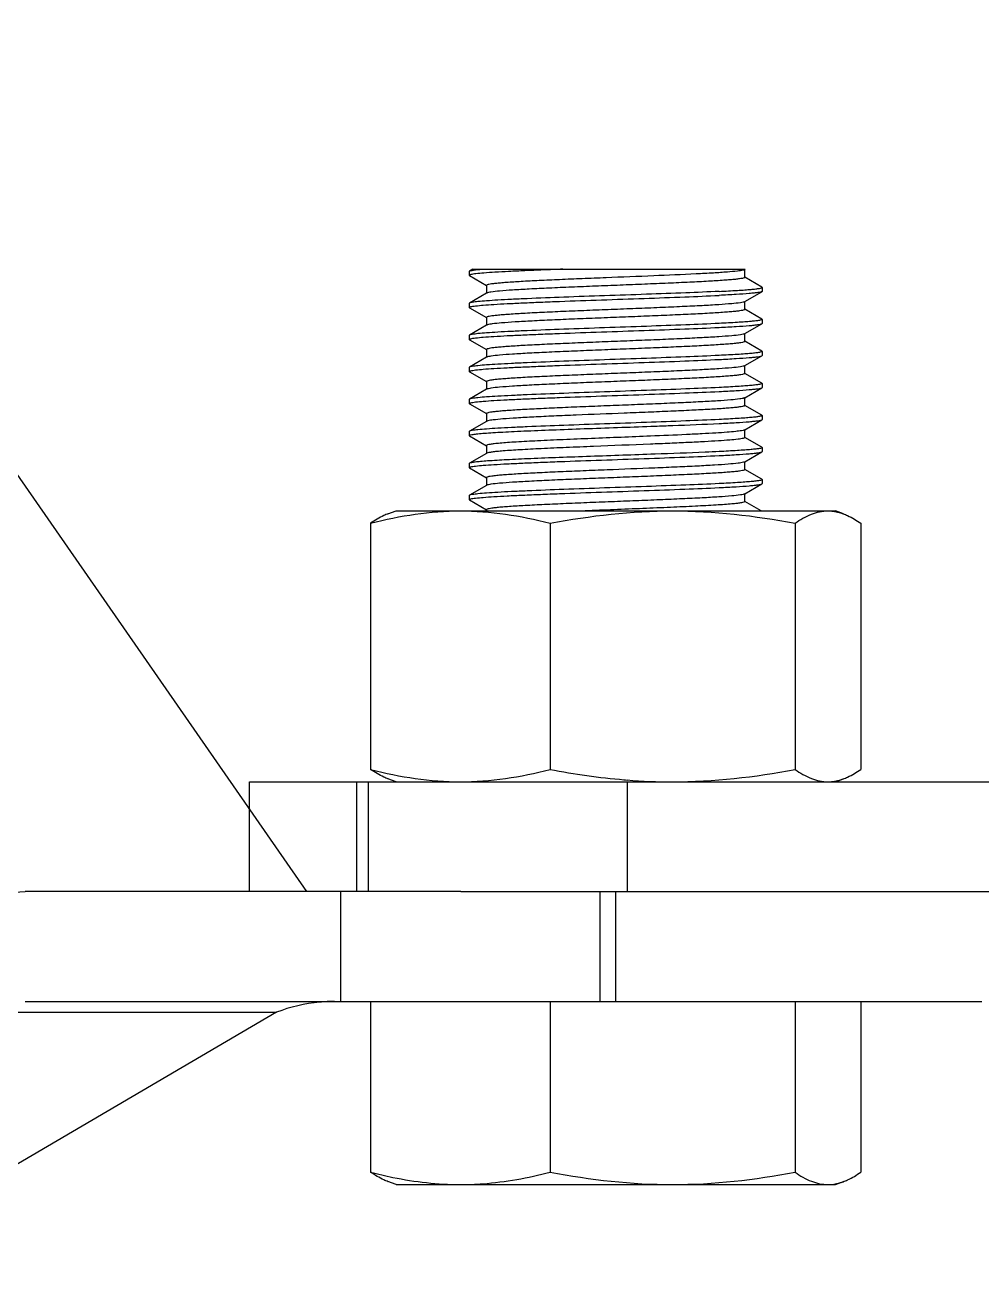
# Model space of a CAD drawing. Extents: x 27938 to 1042331, y -235042 to 1535213.
# Drawn here: x 737911 to 738518, y 768636 to 769433 of the extents above; entities that cross this region are included whole.
import ezdxf

# ---------------------------------------------------------------- set-up
doc = ezdxf.new("R2010")
doc.units = 0
doc.header["$LTSCALE"] = 1000
doc.header["$MEASUREMENT"] = 0
doc.styles.get("Standard").update_dxf_attribs({"font": 'gbenor.shx', "bigfont": 'gbcbig.shx'})
doc.dimstyles.get("Standard").update_dxf_attribs({"dimtxt": 0.18, "dimasz": 0.18, "dimexe": 0.18, "dimexo": 0.0625, "dimgap": 0.09, "dimtad": 0, "dimtih": 1, "dimtoh": 1, "dimdec": 4, "dimzin": 0, "dimdsep": 46, "dimtxsty": 'Standard', "dimcen": 0.09, "dimadec": 0, "dimazin": 0, "dimtfac": 1, "dimtdec": 4, "dimtofl": 0, "dimtmove": 0, "dimatfit": 3, "dimfxl": 1, "dimtolj": 1, "dimtzin": 0, "dimarcsym": 0})

msp = doc.modelspace()

# ---------------------------------------------------------------- linework, layer by layer
at = {"linetype": 'Continuous'}
for p, q in [((738192.5, 769276.84), (738192.67, 769277.03)), ((738192.5, 769276.84), (738192.5, 769274.3)), ((738194.69, 769278.19), (738192.67, 769277.03)), ((738192.67, 769274.11), (738203.49, 769267.85)), ((738194.69, 769278.19), (738367.68, 769278.19)), ((738367.13, 769277.87), (738367.68, 769278.19)), ((738367.32, 769273.01), (738367.32, 769277.98)), ((738378.19, 769266.87), (738367.37, 769273.1)), ((738203.54, 769262.96), (738192.67, 769256.7)), ((738203.54, 769267.93), (738203.54, 769262.96)), ((738203.73, 769263.07), (738203.54, 769262.96)), ((738367.32, 769257.66), (738378.19, 769263.94)), ((738378.36, 769266.67), (738378.19, 769266.87)), ((738378.36, 769264.14), (738378.19, 769263.94)), ((738378.36, 769266.67), (738378.36, 769264.14)), ((738192.67, 769256.7), (738192.5, 769256.51)), ((738192.5, 769256.51), (738192.5, 769253.97)), ((738367.13, 769257.55), (738367.32, 769257.66)), ((738367.32, 769252.68), (738367.32, 769257.66)), ((738192.67, 769253.78), (738192.5, 769253.97)), ((738192.67, 769253.78), (738203.49, 769247.52)), ((738203.54, 769247.6), (738203.54, 769242.63)), ((738378.19, 769246.54), (738367.37, 769252.77)), ((738203.54, 769242.63), (738192.67, 769236.38)), ((738203.73, 769242.74), (738203.54, 769242.63)), ((738204.01, 769242.87), (738203.73, 769242.74)), ((738367.32, 769237.33), (738378.19, 769243.62)), ((738378.19, 769246.54), (738378.36, 769246.34)), ((738378.19, 769243.62), (738378.36, 769243.81)), ((738378.36, 769246.34), (738378.36, 769243.81)), ((738192.67, 769236.38), (738192.5, 769236.18)), ((738192.5, 769236.18), (738192.5, 769233.65)), ((738192.67, 769233.45), (738192.5, 769233.65)), ((738192.67, 769233.45), (738203.49, 769227.19)), ((738367.13, 769237.22), (738367.32, 769237.33)), ((738367.32, 769232.36), (738367.32, 769237.33)), ((738378.19, 769226.21), (738367.37, 769232.44)), ((738203.54, 769227.27), (738203.54, 769222.3)), ((738367.32, 769217), (738378.19, 769223.29)), ((738378.19, 769226.21), (738378.36, 769226.02)), ((738378.19, 769223.29), (738378.36, 769223.48)), ((738378.36, 769226.02), (738378.36, 769223.48)), ((738192.67, 769216.05), (738192.5, 769215.85)), ((738192.5, 769215.85), (738192.5, 769213.32)), ((738203.54, 769222.3), (738192.67, 769216.05)), ((738203.73, 769222.42), (738203.54, 769222.3)), ((738367.13, 769216.89), (738367.32, 769217)), ((738367.32, 769212.03), (738367.32, 769217)), ((738192.67, 769213.12), (738192.5, 769213.32)), ((738192.67, 769213.12), (738203.49, 769206.86)), ((738378.19, 769205.88), (738367.37, 769212.11)), ((738203.54, 769201.98), (738192.67, 769195.72)), ((738203.54, 769206.95), (738203.54, 769201.98)), ((738203.73, 769202.09), (738203.54, 769201.98)), ((738367.32, 769196.67), (738378.19, 769202.96)), ((738378.19, 769205.88), (738378.36, 769205.69)), ((738378.19, 769202.96), (738378.36, 769203.15)), ((738378.36, 769205.69), (738378.36, 769203.15)), ((738192.67, 769195.72), (738192.5, 769195.52)), ((738192.5, 769195.52), (738192.5, 769192.99)), ((738192.67, 769192.8), (738192.5, 769192.99)), ((738192.67, 769192.8), (738203.49, 769186.54)), ((738367.13, 769196.56), (738367.01, 769196.5)), ((738367.13, 769196.56), (738367.32, 769196.67)), ((738367.32, 769191.7), (738367.32, 769196.67)), ((738378.19, 769185.56), (738367.37, 769191.78)), ((738203.54, 769186.62), (738203.54, 769181.65)), ((738378.19, 769185.56), (738378.36, 769185.36)), ((738378.36, 769185.36), (738378.36, 769182.83)), ((738192.67, 769175.39), (738192.5, 769175.2)), ((738192.5, 769175.2), (738192.5, 769172.66)), ((738203.54, 769181.65), (738192.67, 769175.39)), ((738203.73, 769181.76), (738203.54, 769181.65)), ((738367.13, 769176.23), (738367.32, 769176.34)), ((738367.32, 769176.34), (738378.19, 769182.63)), ((738367.32, 769171.37), (738367.32, 769176.34)), ((738378.19, 769182.63), (738378.36, 769182.83)), ((738192.67, 769172.47), (738192.5, 769172.66)), ((738192.67, 769172.47), (738203.49, 769166.21)), ((738378.19, 769165.23), (738367.37, 769171.46)), ((738203.54, 769161.32), (738192.67, 769155.06)), ((738203.54, 769166.29), (738203.54, 769161.32)), ((738203.73, 769161.43), (738203.54, 769161.32)), ((738367.32, 769156.02), (738378.19, 769162.3)), ((738378.19, 769165.23), (738378.36, 769165.03)), ((738378.19, 769162.3), (738378.36, 769162.5)), ((738378.36, 769165.03), (738378.36, 769162.5)), ((738192.67, 769155.06), (738192.5, 769154.87)), ((738192.5, 769154.87), (738192.5, 769152.33)), ((738192.67, 769152.14), (738192.5, 769152.33)), ((738192.67, 769152.14), (738203.49, 769145.88)), ((738367.13, 769155.91), (738367.32, 769156.02)), ((738367.32, 769151.04), (738367.32, 769156.02)), ((738203.54, 769145.96), (738203.54, 769140.99)), ((738378.19, 769144.9), (738367.37, 769151.13)), ((738378.19, 769144.9), (738378.36, 769144.7)), ((738378.36, 769144.7), (738378.36, 769142.17)), ((738203.54, 769140.99), (738192.67, 769134.74)), ((738203.73, 769141.1), (738203.54, 769140.99)), ((738367.13, 769135.58), (738367.32, 769135.69)), ((738367.32, 769135.69), (738378.19, 769141.98)), ((738367.32, 769130.72), (738367.32, 769135.69)), ((738378.19, 769141.98), (738378.36, 769142.17)), ((738192.67, 769134.74), (738192.5, 769134.54)), ((738192.5, 769134.54), (738192.5, 769132.01)), ((738192.67, 769131.81), (738192.5, 769132.01)), ((738192.67, 769131.81), (738203.49, 769125.55)), ((738377.69, 769124.86), (738367.37, 769130.8)), ((738140.91, 769122.99), (738146.04, 769124.86)), ((738146.04, 769124.86), (738424.82, 769124.86)), ((738203.54, 769125.63), (738203.54, 769124.86)), ((738429.95, 769122.99), (738424.82, 769124.86)), ((738129.96, 769117.01), (738129.96, 768960.79)), ((738243.77, 769117.01), (738243.77, 768960.79)), ((738399.25, 769117.01), (738399.25, 768960.79)), ((738440.9, 769117.01), (738440.9, 768960.79)), ((738053.11, 768883.25), (738053.11, 768952.94)), ((738053.12, 768952.94), (738575.83, 768952.94)), ((738121.16, 768883.25), (738121.16, 768952.94)), ((738128.33, 768952.94), (738128.33, 768883.25)), ((738146.04, 768952.94), (738140.91, 768954.81)), ((738292.61, 768952.94), (738292.61, 768883.25)), ((738424.82, 768952.94), (738429.95, 768954.81)), ((738187.14, 768883.25), (737910.74, 768883.25)), ((738111.01, 768813.55), (738111.01, 768883.25)), ((738187.14, 768883.25), (738575.83, 768883.25)), ((738275.28, 768883.25), (738275.28, 768813.55)), ((738285.43, 768813.55), (738285.43, 768883.25)), ((737910.74, 768813.55), (738517.75, 768813.55)), ((738129.96, 768813.55), (738129.96, 768705.24)), ((738243.77, 768813.55), (738243.77, 768705.24)), ((738399.25, 768813.55), (738399.25, 768705.24)), ((738440.9, 768813.55), (738440.9, 768705.24)), ((738070.23, 768806.75), (737778.13, 768635.64)), ((737899.12, 768806.75), (738070.23, 768806.75)), ((738146.04, 768697.39), (738140.91, 768699.26)), ((738146.04, 768697.39), (738424.82, 768697.39)), ((738424.82, 768697.39), (738429.95, 768699.26))]:
    msp.add_line(p, q, dxfattribs=at)
for centre, radius, start, end in [((738323.13, 769340.06), 387.17, 265.19353, 265.48987), ((738321.7, 769319.7), 366.76, 265.46181, 269.96998)]:
    msp.add_arc(centre, radius, start, end, dxfattribs=at)
for points, knots in [([(738251.92, 769278.19), (738247.72, 769278.03), (738239.67, 769277.73), (738228.2, 769277.25), (738218.02, 769276.77), (738209.36, 769276.3), (738202.41, 769275.83), (738197.75, 769275.42), (738195.03, 769275.07), (738193.68, 769274.83), (738192.95, 769274.65), (738192.5, 769274.42), (738192.5, 769274.3)], [0, 0, 0, 0, 0.211213, 0.405075, 0.577151, 0.723639, 0.84124, 0.927369, 0.958032, 0.980246, 0.994009, 1, 1, 1, 1]), ([(738192.5, 769274.3), (738192.5, 769274.27), (738192.55, 769274.18), (738192.63, 769274.13), (738192.67, 769274.11)], [0, 0, 0, 0, 0.399347, 1, 1, 1, 1]), ([(738192.67, 769277.03), (738192.94, 769277.19), (738193.79, 769277.38), (738196.38, 769277.84), (738198.73, 769278.04), (738200.52, 769278.19)], [0, 0, 0, 0, 0.115704, 0.32127, 1, 1, 1, 1]), ([(738366.4, 769277.61), (738365.2, 769277.29), (738361.82, 769276.88), (738355.52, 769276.3), (738346.76, 769275.73), (738331.16, 769274.89), (738308.43, 769273.92), (738284.35, 769272.97), (738264.46, 769272.18), (738250.29, 769271.59), (738237.35, 769271), (738226.09, 769270.41), (738217.93, 769269.9), (738212.54, 769269.47), (738209.41, 769269.17), (738206.98, 769268.89), (738205.14, 769268.59), (738204.17, 769268.36), (738203.54, 769268.09), (738203.54, 769267.93)], [0, 0, 0, 0, 0.022892, 0.062149, 0.116485, 0.184035, 0.349034, 0.53441, 0.626761, 0.714589, 0.794837, 0.864719, 0.921811, 0.944929, 0.96415, 0.979322, 0.990328, 0.997134, 1, 1, 1, 1]), ([(738367.32, 769273.01), (738367.32, 769272.85), (738366.66, 769272.58), (738365.64, 769272.34), (738363.69, 769272.03), (738361.14, 769271.74), (738357.84, 769271.43), (738352.17, 769270.99), (738343.6, 769270.47), (738331.81, 769269.87), (738318.3, 769269.26), (738303.59, 769268.65), (738288.21, 769268.04), (738272.73, 769267.43), (738257.71, 769266.82), (738243.71, 769266.21), (738231.25, 769265.61), (738220.78, 769265.02), (738212.69, 769264.41), (738207.56, 769263.93), (738204.89, 769263.45), (738204.01, 769263.23), (738203.73, 769263.07)], [0, 0, 0, 0, 0.002979, 0.01011, 0.021657, 0.037568, 0.057721, 0.081935, 0.141646, 0.214533, 0.297927, 0.388772, 0.483731, 0.57932, 0.672029, 0.758455, 0.835426, 0.900125, 0.95019, 0.983823, 0.994112, 1, 1, 1, 1]), ([(738367.13, 769277.87), (738367.09, 769277.85), (738366.86, 769277.74), (738366.61, 769277.66), (738366.4, 769277.61)], [0, 0, 0, 0, 0.189122, 1, 1, 1, 1]), ([(738351.14, 769264.13), (738344.05, 769263.78), (738328.65, 769263.13), (738304.41, 769262.25), (738278.61, 769261.36), (738253.38, 769260.47), (738233.65, 769259.7), (738219.69, 769259.06), (738211.09, 769258.61), (738204.05, 769258.15), (738198.63, 769257.74), (738195.07, 769257.25), (738193.2, 769257.01), (738192.67, 769256.7)], [0, 0, 0, 0, 0.134252, 0.291373, 0.458536, 0.622095, 0.768682, 0.831793, 0.886343, 0.931217, 0.965509, 0.98855, 1, 1, 1, 1]), ([(738351.14, 769264.13), (738355, 769264.32), (738360.42, 769264.61), (738367.12, 769265.06), (738371.03, 769265.37), (738374.05, 769265.67), (738376.37, 769265.98), (738377.54, 769266.23), (738378.36, 769266.49), (738378.36, 769266.67)], [0, 0, 0, 0, 0.42187, 0.59314, 0.735705, 0.848286, 0.929875, 0.980006, 1, 1, 1, 1]), ([(738378.19, 769263.94), (738377.92, 769263.79), (738377.06, 769263.59), (738375.43, 769263.3), (738373.04, 769263.03), (738368.46, 769262.6), (738361.08, 769262.11), (738354.73, 769261.77), (738351.14, 769261.6)], [0, 0, 0, 0, 0.034368, 0.095688, 0.183981, 0.298624, 0.6033, 1, 1, 1, 1]), ([(738192.5, 769253.97), (738192.5, 769254.09), (738192.93, 769254.31), (738193.64, 769254.49), (738194.93, 769254.73), (738197.54, 769255.07), (738202.03, 769255.47), (738208.71, 769255.93), (738217.06, 769256.39), (738226.89, 769256.86), (738237.99, 769257.33), (738254.61, 769257.97), (738276.58, 769258.75), (738303.04, 769259.66), (738327.98, 769260.57), (738343.84, 769261.24), (738351.14, 769261.6)], [0, 0, 0, 0, 0.002173, 0.007141, 0.015151, 0.026213, 0.057299, 0.099789, 0.152784, 0.215146, 0.28553, 0.362415, 0.528944, 0.700408, 0.86206, 1, 1, 1, 1]), ([(738367.13, 769257.55), (738366.86, 769257.39), (738365.98, 769257.17), (738363.32, 769256.69), (738358.18, 769256.2), (738350.1, 769255.6), (738339.63, 769255.01), (738327.17, 769254.4), (738313.17, 769253.8), (738298.15, 769253.19), (738282.67, 769252.58), (738267.29, 769251.97), (738252.57, 769251.36), (738239.06, 769250.75), (738227.26, 769250.15), (738218.7, 769249.62), (738213.02, 769249.19), (738209.73, 769248.88), (738207.17, 769248.59), (738205.23, 769248.28), (738204.21, 769248.04), (738203.54, 769247.77), (738203.54, 769247.6)], [0, 0, 0, 0, 0.005873, 0.016149, 0.049758, 0.099805, 0.164491, 0.241457, 0.327882, 0.420596, 0.516193, 0.611164, 0.702021, 0.785429, 0.858328, 0.91805, 0.94227, 0.962424, 0.97834, 0.989887, 0.997022, 1, 1, 1, 1]), ([(738367.32, 769252.68), (738367.32, 769252.53), (738366.68, 769252.25), (738365.68, 769252.02), (738363.78, 769251.71), (738361.29, 769251.43), (738358.07, 769251.12), (738352.53, 769250.69), (738344.16, 769250.17), (738332.61, 769249.58), (738319.37, 769248.98), (738304.92, 769248.38), (738289.76, 769247.77), (738274.45, 769247.17), (738259.53, 769246.57), (738245.55, 769245.97), (738232.99, 769245.37), (738222.31, 769244.77), (738213.88, 769244.22), (738208.06, 769243.6), (738205, 769243.23), (738204.01, 769242.87)], [0, 0, 0, 0, 0.002924, 0.0099, 0.021186, 0.036743, 0.056446, 0.080134, 0.138588, 0.210032, 0.291918, 0.381318, 0.475031, 0.569704, 0.661945, 0.748452, 0.826132, 0.892206, 0.944323, 0.980649, 1, 1, 1, 1]), ([(738192.5, 769233.65), (738192.5, 769233.76), (738192.93, 769233.98), (738193.64, 769234.16), (738194.93, 769234.4), (738197.55, 769234.74), (738202.03, 769235.15), (738208.72, 769235.6), (738217.07, 769236.07), (738226.9, 769236.53), (738238, 769237), (738254.61, 769237.65), (738276.58, 769238.42), (738303.04, 769239.34), (738327.98, 769240.25), (738343.84, 769240.91), (738351.14, 769241.27)], [0, 0, 0, 0, 0.002178, 0.007152, 0.015169, 0.026237, 0.057333, 0.09983, 0.15283, 0.215192, 0.285574, 0.362456, 0.52898, 0.700433, 0.86207, 1, 1, 1, 1]), ([(738351.14, 769243.8), (738344.05, 769243.45), (738328.65, 769242.81), (738304.41, 769241.92), (738278.62, 769241.03), (738253.38, 769240.14), (738233.65, 769239.37), (738219.69, 769238.73), (738211.1, 769238.28), (738204.05, 769237.82), (738198.63, 769237.42), (738195.07, 769236.92), (738193.2, 769236.68), (738192.67, 769236.38)], [0, 0, 0, 0, 0.134248, 0.291365, 0.458529, 0.622083, 0.768673, 0.831788, 0.88634, 0.931214, 0.965507, 0.988548, 1, 1, 1, 1]), ([(738378.36, 769246.34), (738378.36, 769246.16), (738377.53, 769245.91), (738376.36, 769245.65), (738374.04, 769245.34), (738371.02, 769245.04), (738367.12, 769244.73), (738360.41, 769244.28), (738355, 769243.99), (738351.14, 769243.8)], [0, 0, 0, 0, 0.020035, 0.0702, 0.151811, 0.264397, 0.406958, 0.578212, 1, 1, 1, 1]), ([(738351.14, 769241.27), (738354.73, 769241.45), (738361.08, 769241.78), (738368.46, 769242.28), (738373.04, 769242.7), (738375.43, 769242.97), (738377.06, 769243.26), (738377.92, 769243.46), (738378.19, 769243.62)], [0, 0, 0, 0, 0.396702, 0.701374, 0.816021, 0.904313, 0.965635, 1, 1, 1, 1]), ([(738367.13, 769237.22), (738366.86, 769237.06), (738365.98, 769236.84), (738363.32, 769236.36), (738358.18, 769235.87), (738350.1, 769235.27), (738339.63, 769234.68), (738327.17, 769234.08), (738313.17, 769233.47), (738298.15, 769232.86), (738282.67, 769232.25), (738267.29, 769231.64), (738252.57, 769231.03), (738239.06, 769230.42), (738227.26, 769229.82), (738218.7, 769229.29), (738213.03, 769228.86), (738209.73, 769228.55), (738207.17, 769228.26), (738205.23, 769227.95), (738204.21, 769227.71), (738203.54, 769227.44), (738203.54, 769227.27)], [0, 0, 0, 0, 0.005875, 0.016149, 0.049759, 0.099805, 0.164492, 0.241457, 0.327882, 0.420594, 0.516191, 0.611162, 0.702019, 0.785427, 0.858326, 0.918049, 0.942268, 0.962424, 0.978338, 0.989888, 0.99702, 1, 1, 1, 1]), ([(738367.32, 769232.36), (738367.32, 769232.19), (738366.66, 769231.92), (738365.64, 769231.68), (738363.69, 769231.37), (738361.14, 769231.08), (738357.84, 769230.77), (738352.17, 769230.34), (738343.6, 769229.81), (738331.81, 769229.21), (738318.3, 769228.6), (738303.59, 769227.99), (738288.21, 769227.38), (738272.73, 769226.77), (738257.71, 769226.16), (738243.71, 769225.56), (738231.25, 769224.95), (738220.78, 769224.36), (738212.69, 769223.76), (738207.56, 769223.27), (738204.89, 769222.79), (738204.01, 769222.58), (738203.73, 769222.42)], [0, 0, 0, 0, 0.002979, 0.01011, 0.021657, 0.037569, 0.057721, 0.081935, 0.141646, 0.214533, 0.297927, 0.388772, 0.483732, 0.579321, 0.67203, 0.758455, 0.835427, 0.900125, 0.95019, 0.983823, 0.994112, 1, 1, 1, 1]), ([(738351.14, 769223.48), (738344.05, 769223.13), (738328.65, 769222.48), (738304.41, 769221.59), (738278.62, 769220.7), (738253.38, 769219.81), (738233.65, 769219.04), (738219.69, 769218.4), (738211.09, 769217.95), (738204.05, 769217.49), (738198.63, 769217.09), (738195.07, 769216.59), (738193.2, 769216.35), (738192.67, 769216.05)], [0, 0, 0, 0, 0.134249, 0.291363, 0.458528, 0.622088, 0.768678, 0.831792, 0.886344, 0.931218, 0.96551, 0.98855, 1, 1, 1, 1]), ([(738378.36, 769226.02), (738378.36, 769225.83), (738377.53, 769225.58), (738376.36, 769225.32), (738374.04, 769225.01), (738371.02, 769224.71), (738367.12, 769224.4), (738360.41, 769223.95), (738355, 769223.67), (738351.14, 769223.48)], [0, 0, 0, 0, 0.020036, 0.070205, 0.151815, 0.264402, 0.40696, 0.57821, 1, 1, 1, 1]), ([(738351.14, 769220.94), (738354.73, 769221.12), (738361.08, 769221.46), (738368.46, 769221.95), (738373.04, 769222.37), (738375.43, 769222.65), (738377.06, 769222.93), (738377.92, 769223.13), (738378.19, 769223.29)], [0, 0, 0, 0, 0.396701, 0.701381, 0.816026, 0.904316, 0.965635, 1, 1, 1, 1]), ([(738192.5, 769213.32), (738192.5, 769213.43), (738192.93, 769213.66), (738193.64, 769213.83), (738194.93, 769214.07), (738197.54, 769214.41), (738202.03, 769214.82), (738208.71, 769215.27), (738217.07, 769215.74), (738226.9, 769216.2), (738238, 769216.67), (738254.61, 769217.32), (738276.58, 769218.1), (738303.04, 769219.01), (738327.98, 769219.92), (738343.84, 769220.58), (738351.14, 769220.94)], [0, 0, 0, 0, 0.002176, 0.007147, 0.015161, 0.026226, 0.057318, 0.099812, 0.152812, 0.215177, 0.285562, 0.362446, 0.528971, 0.70043, 0.86207, 1, 1, 1, 1]), ([(738367.13, 769216.89), (738366.86, 769216.73), (738365.98, 769216.51), (738363.32, 769216.03), (738358.18, 769215.55), (738350.1, 769214.95), (738339.63, 769214.35), (738327.17, 769213.75), (738313.17, 769213.14), (738298.15, 769212.53), (738282.67, 769211.92), (738267.29, 769211.31), (738252.57, 769210.7), (738239.06, 769210.09), (738227.26, 769209.49), (738218.7, 769208.97), (738213.03, 769208.53), (738209.73, 769208.22), (738207.17, 769207.93), (738205.23, 769207.62), (738204.21, 769207.39), (738203.54, 769207.11), (738203.54, 769206.95)], [0, 0, 0, 0, 0.005873, 0.016149, 0.049758, 0.099805, 0.164491, 0.241456, 0.327881, 0.420594, 0.516191, 0.611162, 0.702019, 0.785427, 0.858327, 0.918049, 0.942268, 0.962424, 0.978339, 0.989888, 0.997022, 1, 1, 1, 1]), ([(738367.32, 769212.03), (738367.32, 769211.87), (738366.66, 769211.59), (738365.64, 769211.35), (738363.69, 769211.04), (738361.14, 769210.75), (738357.84, 769210.45), (738352.17, 769210.01), (738343.6, 769209.48), (738331.81, 769208.88), (738318.3, 769208.27), (738303.59, 769207.67), (738288.21, 769207.06), (738272.73, 769206.45), (738257.71, 769205.84), (738243.71, 769205.23), (738231.25, 769204.62), (738220.78, 769204.03), (738212.69, 769203.43), (738207.56, 769202.94), (738204.89, 769202.46), (738204.01, 769202.25), (738203.73, 769202.09)], [0, 0, 0, 0, 0.002979, 0.010111, 0.021657, 0.037569, 0.057721, 0.081936, 0.141647, 0.214533, 0.297928, 0.388772, 0.483731, 0.57932, 0.672029, 0.758454, 0.835426, 0.900125, 0.95019, 0.983823, 0.99411, 1, 1, 1, 1]), ([(738192.5, 769192.99), (738192.5, 769193.1), (738192.93, 769193.33), (738193.64, 769193.5), (738194.93, 769193.75), (738197.54, 769194.08), (738202.03, 769194.49), (738208.71, 769194.95), (738217.06, 769195.41), (738226.89, 769195.88), (738237.99, 769196.35), (738254.61, 769196.99), (738276.58, 769197.77), (738303.04, 769198.68), (738327.98, 769199.59), (738343.84, 769200.25), (738351.14, 769200.61)], [0, 0, 0, 0, 0.002173, 0.007141, 0.015152, 0.026215, 0.057302, 0.099793, 0.152787, 0.215148, 0.285531, 0.362416, 0.528944, 0.700406, 0.862059, 1, 1, 1, 1]), ([(738351.14, 769203.15), (738344.05, 769202.8), (738328.65, 769202.15), (738304.41, 769201.26), (738278.61, 769200.37), (738253.38, 769199.48), (738233.65, 769198.72), (738219.69, 769198.07), (738211.1, 769197.63), (738204.05, 769197.16), (738198.63, 769196.76), (738195.07, 769196.27), (738193.2, 769196.02), (738192.67, 769195.72)], [0, 0, 0, 0, 0.134252, 0.291373, 0.458536, 0.622093, 0.768681, 0.831792, 0.886342, 0.931216, 0.965508, 0.988549, 1, 1, 1, 1]), ([(738378.36, 769205.69), (738378.36, 769205.51), (738377.54, 769205.25), (738376.37, 769204.99), (738374.05, 769204.68), (738371.03, 769204.38), (738367.12, 769204.07), (738360.42, 769203.62), (738355, 769203.34), (738351.14, 769203.15)], [0, 0, 0, 0, 0.019992, 0.07012, 0.151708, 0.264289, 0.406858, 0.578132, 1, 1, 1, 1]), ([(738351.14, 769200.61), (738354.73, 769200.79), (738361.08, 769201.13), (738368.46, 769201.62), (738373.04, 769202.04), (738375.43, 769202.32), (738377.06, 769202.6), (738377.92, 769202.8), (738378.19, 769202.96)], [0, 0, 0, 0, 0.396698, 0.701379, 0.816025, 0.904316, 0.965635, 1, 1, 1, 1]), ([(738367.01, 769196.5), (738366.13, 769196.1), (738363.21, 769195.78), (738357.62, 769195.12), (738349.34, 769194.59), (738338.78, 769193.98), (738326.26, 769193.38), (738312.27, 769192.77), (738297.3, 769192.17), (738281.9, 769191.56), (738266.63, 769190.96), (738252.04, 769190.35), (738238.67, 769189.75), (738226.99, 769189.15), (738218.52, 769188.63), (738212.91, 769188.19), (738209.65, 769187.89), (738207.13, 769187.6), (738205.21, 769187.29), (738204.2, 769187.05), (738203.54, 769186.78), (738203.54, 769186.62)], [0, 0, 0, 0, 0.017708, 0.05266, 0.103733, 0.169109, 0.246432, 0.332901, 0.425384, 0.520527, 0.614878, 0.705016, 0.787672, 0.859852, 0.918947, 0.942904, 0.962836, 0.978574, 0.989993, 0.997048, 1, 1, 1, 1]), ([(738367.32, 769191.7), (738367.32, 769191.54), (738366.69, 769191.27), (738365.7, 769191.04), (738363.83, 769190.74), (738361.38, 769190.45), (738358.2, 769190.15), (738352.74, 769189.72), (738344.48, 769189.21), (738333.08, 769188.61), (738319.99, 769188.02), (738305.69, 769187.42), (738285.65, 769186.62), (738265.73, 769185.85), (738246.63, 769185.03), (738234.02, 769184.44), (738223.23, 769183.84), (738214.63, 769183.28), (738208.55, 769182.68), (738205.33, 769182.29), (738204.22, 769181.96)], [0, 0, 0, 0, 0.002894, 0.009781, 0.02092, 0.036276, 0.055728, 0.079118, 0.13686, 0.207489, 0.288521, 0.377101, 0.470105, 0.65622, 0.742765, 0.820836, 0.887682, 0.940956, 0.978809, 1, 1, 1, 1]), ([(738378.36, 769185.36), (738378.36, 769185.18), (738377.53, 769184.92), (738376.36, 769184.66), (738374.04, 769184.36), (738371.02, 769184.06), (738367.12, 769183.74), (738360.41, 769183.3), (738354.99, 769183.01), (738351.14, 769182.82)], [0, 0, 0, 0, 0.020043, 0.070215, 0.15183, 0.264417, 0.406977, 0.578226, 1, 1, 1, 1]), ([(738192.5, 769172.66), (738192.5, 769172.9), (738193.68, 769173.15), (738195.23, 769173.5), (738198.43, 769173.83), (738202.53, 769174.2), (738207.84, 769174.56), (738214.13, 769174.92), (738221.38, 769175.29), (738232.64, 769175.8), (738248.27, 769176.42), (738268.28, 769177.15), (738289.21, 769177.87), (738303.34, 769178.37), (738310.37, 769178.62)], [0, 0, 0, 0, 0.006089, 0.021965, 0.047862, 0.083507, 0.128456, 0.182129, 0.243816, 0.312711, 0.468386, 0.640968, 0.821337, 1, 1, 1, 1]), ([(738351.14, 769182.82), (738344.05, 769182.47), (738328.65, 769181.82), (738304.41, 769180.94), (738278.62, 769180.04), (738253.38, 769179.15), (738233.65, 769178.39), (738219.69, 769177.75), (738211.1, 769177.3), (738204.05, 769176.83), (738198.63, 769176.43), (738195.07, 769175.94), (738193.2, 769175.7), (738192.67, 769175.39)], [0, 0, 0, 0, 0.134247, 0.291362, 0.458526, 0.62208, 0.768671, 0.831786, 0.886339, 0.931214, 0.965507, 0.988549, 1, 1, 1, 1]), ([(738367.13, 769176.23), (738366.59, 769175.92), (738364.67, 769175.64), (738361.03, 769175.12), (738355.54, 769174.69), (738348.42, 769174.19), (738339.81, 769173.71), (738325.97, 769173.03), (738315.03, 769172.56), (738307.41, 769172.25)], [0, 0, 0, 0, 0.031519, 0.093975, 0.186286, 0.30637, 0.451441, 0.618071, 1, 1, 1, 1]), ([(738310.37, 769178.62), (738314.12, 769178.76), (738327.71, 769179.26), (738341.31, 769179.8), (738351.14, 769180.29)], [0, 0, 0, 0, 0.276123, 1, 1, 1, 1]), ([(738351.14, 769180.29), (738354.73, 769180.46), (738361.08, 769180.8), (738368.46, 769181.29), (738373.04, 769181.72), (738375.43, 769181.99), (738377.06, 769182.27), (738377.92, 769182.48), (738378.19, 769182.63)], [0, 0, 0, 0, 0.396703, 0.701376, 0.816022, 0.904313, 0.965635, 1, 1, 1, 1]), ([(738307.41, 769172.25), (738301.21, 769172), (738288.76, 769171.5), (738270.32, 769170.78), (738252.68, 769170.05), (738236.77, 769169.33), (738224.98, 769168.71), (738217.05, 769168.19), (738212.38, 769167.82), (738208.75, 769167.47), (738205.95, 769167.11), (738204.55, 769166.8), (738203.54, 769166.51), (738203.54, 769166.29)], [0, 0, 0, 0, 0.178582, 0.358861, 0.531361, 0.686977, 0.817516, 0.87118, 0.916131, 0.951795, 0.977729, 0.993682, 1, 1, 1, 1]), ([(738307.41, 769167.17), (738295.42, 769166.68), (738277.62, 769165.99), (738254.54, 769165.05), (738238.94, 769164.36), (738225.61, 769163.66), (738216.23, 769163.07), (738210.35, 769162.55), (738207.27, 769162.22), (738205.18, 769161.87), (738204.07, 769161.63), (738203.73, 769161.43)], [0, 0, 0, 0, 0.346507, 0.514134, 0.666976, 0.797572, 0.89956, 0.938228, 0.96803, 0.988654, 1, 1, 1, 1]), ([(738367.32, 769171.37), (738367.32, 769171.25), (738366.87, 769171), (738366.11, 769170.81), (738364.73, 769170.54), (738361.94, 769170.17), (738357.16, 769169.72), (738350.08, 769169.22), (738341.29, 769168.71), (738331.03, 769168.19), (738319.57, 769167.68), (738311.56, 769167.34), (738307.41, 769167.17)], [0, 0, 0, 0, 0.006256, 0.020361, 0.043043, 0.074306, 0.161877, 0.280955, 0.428478, 0.600577, 0.792785, 1, 1, 1, 1]), ([(738192.5, 769152.33), (738192.5, 769152.45), (738192.93, 769152.67), (738193.64, 769152.85), (738194.93, 769153.09), (738197.54, 769153.43), (738202.03, 769153.83), (738208.71, 769154.29), (738217.07, 769154.75), (738226.9, 769155.22), (738237.99, 769155.69), (738254.61, 769156.33), (738276.58, 769157.11), (738303.04, 769158.02), (738327.98, 769158.93), (738343.84, 769159.6), (738351.14, 769159.96)], [0, 0, 0, 0, 0.002173, 0.007142, 0.015153, 0.026216, 0.057304, 0.099796, 0.152793, 0.215157, 0.285542, 0.362427, 0.528954, 0.700418, 0.862065, 1, 1, 1, 1]), ([(738310.37, 769160.83), (738303.57, 769160.58), (738289.9, 769160.11), (738269.62, 769159.4), (738250.13, 769158.7), (738232.38, 769158), (738217.25, 769157.31), (738206.63, 769156.71), (738200, 769156.19), (738196.56, 769155.86), (738194.25, 769155.5), (738193.04, 769155.27), (738192.67, 769155.06)], [0, 0, 0, 0, 0.17307, 0.348034, 0.516277, 0.669479, 0.8001, 0.901708, 0.940017, 0.969349, 0.989377, 1, 1, 1, 1]), ([(738351.14, 769162.49), (738348.16, 769162.34), (738334.57, 769161.72), (738320.97, 769161.21), (738310.37, 769160.83)], [0, 0, 0, 0, 0.219735, 1, 1, 1, 1]), ([(738378.36, 769165.03), (738378.36, 769164.85), (738377.53, 769164.59), (738376.37, 769164.33), (738374.04, 769164.03), (738371.03, 769163.73), (738367.12, 769163.42), (738360.42, 769162.97), (738355, 769162.68), (738351.14, 769162.49)], [0, 0, 0, 0, 0.020015, 0.070166, 0.151766, 0.264352, 0.406913, 0.578172, 1, 1, 1, 1]), ([(738351.14, 769159.96), (738354.73, 769160.13), (738361.08, 769160.47), (738368.46, 769160.96), (738373.04, 769161.39), (738375.43, 769161.66), (738377.06, 769161.95), (738377.92, 769162.15), (738378.19, 769162.3)], [0, 0, 0, 0, 0.396699, 0.701381, 0.816026, 0.904317, 0.965635, 1, 1, 1, 1]), ([(738366.59, 769155.69), (738365.46, 769155.36), (738362.2, 769154.96), (738356.06, 769154.37), (738347.42, 769153.81), (738336.61, 769153.21), (738323.99, 769152.62), (738304.9, 769151.81), (738285, 769151.03), (738265, 769150.23), (738250.73, 769149.64), (738237.68, 769149.04), (738226.31, 769148.45), (738218.07, 769147.94), (738212.63, 769147.51), (738209.47, 769147.21), (738207.02, 769146.93), (738205.16, 769146.62), (738204.18, 769146.39), (738203.54, 769146.12), (738203.54, 769145.96)], [0, 0, 0, 0, 0.021609, 0.059807, 0.113343, 0.180363, 0.25852, 0.345073, 0.531007, 0.62385, 0.712245, 0.793084, 0.863529, 0.921111, 0.944434, 0.963829, 0.979139, 0.990246, 0.997113, 1, 1, 1, 1]), ([(738367.32, 769151.04), (738367.32, 769150.88), (738366.66, 769150.61), (738365.64, 769150.37), (738363.69, 769150.06), (738361.14, 769149.77), (738357.84, 769149.46), (738352.17, 769149.03), (738343.6, 769148.5), (738331.81, 769147.9), (738318.3, 769147.29), (738303.59, 769146.68), (738288.21, 769146.07), (738272.73, 769145.46), (738257.71, 769144.85), (738243.71, 769144.25), (738231.25, 769143.64), (738220.78, 769143.05), (738212.69, 769142.45), (738207.56, 769141.96), (738204.89, 769141.48), (738204.01, 769141.26), (738203.73, 769141.1)], [0, 0, 0, 0, 0.002978, 0.010111, 0.021657, 0.037569, 0.05772, 0.081936, 0.141647, 0.214533, 0.297928, 0.388772, 0.483731, 0.57932, 0.672029, 0.758455, 0.835427, 0.900125, 0.95019, 0.983823, 0.99411, 1, 1, 1, 1]), ([(738378.36, 769144.7), (738378.36, 769144.52), (738377.53, 769144.27), (738376.37, 769144.01), (738374.05, 769143.7), (738371.03, 769143.4), (738367.12, 769143.09), (738360.42, 769142.64), (738355, 769142.35), (738351.14, 769142.16)], [0, 0, 0, 0, 0.020002, 0.070139, 0.151732, 0.264313, 0.40688, 0.57815, 1, 1, 1, 1]), ([(738192.5, 769132.01), (738192.5, 769132.12), (738192.93, 769132.34), (738193.64, 769132.52), (738194.93, 769132.76), (738197.54, 769133.1), (738202.03, 769133.51), (738208.71, 769133.96), (738217.07, 769134.43), (738226.9, 769134.89), (738237.99, 769135.36), (738254.61, 769136.01), (738276.58, 769136.78), (738303.04, 769137.7), (738327.98, 769138.61), (738343.84, 769139.27), (738351.14, 769139.63)], [0, 0, 0, 0, 0.002175, 0.007144, 0.015156, 0.02622, 0.05731, 0.099803, 0.152798, 0.215159, 0.285541, 0.362425, 0.528953, 0.700413, 0.862061, 1, 1, 1, 1]), ([(738351.14, 769142.16), (738344.05, 769141.81), (738328.65, 769141.17), (738304.41, 769140.28), (738278.61, 769139.39), (738253.38, 769138.5), (738233.65, 769137.73), (738219.69, 769137.09), (738211.1, 769136.64), (738204.05, 769136.18), (738198.63, 769135.78), (738195.07, 769135.28), (738193.2, 769135.04), (738192.67, 769134.74)], [0, 0, 0, 0, 0.134252, 0.291373, 0.458535, 0.622091, 0.768679, 0.831791, 0.886341, 0.931215, 0.965508, 0.988549, 1, 1, 1, 1]), ([(738367.13, 769135.58), (738366.86, 769135.42), (738365.98, 769135.2), (738363.32, 769134.72), (738358.18, 769134.23), (738350.1, 769133.63), (738339.63, 769133.04), (738327.17, 769132.44), (738313.17, 769131.83), (738298.15, 769131.22), (738282.67, 769130.61), (738267.29, 769130), (738252.57, 769129.39), (738239.06, 769128.78), (738227.26, 769128.18), (738218.7, 769127.65), (738213.03, 769127.22), (738209.73, 769126.91), (738207.17, 769126.62), (738205.23, 769126.31), (738204.21, 769126.07), (738203.54, 769125.8), (738203.54, 769125.63)], [0, 0, 0, 0, 0.005876, 0.016149, 0.049758, 0.099805, 0.164491, 0.241457, 0.327882, 0.420595, 0.516192, 0.611162, 0.702019, 0.785427, 0.858326, 0.918048, 0.942268, 0.962423, 0.978339, 0.989887, 0.997021, 1, 1, 1, 1]), ([(738351.14, 769139.63), (738354.73, 769139.81), (738361.08, 769140.14), (738368.46, 769140.64), (738373.04, 769141.06), (738375.43, 769141.33), (738377.06, 769141.62), (738377.92, 769141.82), (738378.19, 769141.98)], [0, 0, 0, 0, 0.396697, 0.701375, 0.816023, 0.904315, 0.965635, 1, 1, 1, 1]), ([(738367.32, 769130.72), (738367.32, 769130.5), (738366.36, 769130.21), (738365, 769129.91), (738362.29, 769129.56), (738358.78, 769129.21), (738354.27, 769128.85), (738346.58, 769128.34), (738335.14, 769127.73), (738319.67, 769127.02), (738302.44, 769126.31), (738284.35, 769125.59), (738272.1, 769125.11), (738265.99, 769124.86)], [0, 0, 0, 0, 0.006286, 0.022093, 0.047782, 0.083115, 0.127681, 0.18092, 0.310633, 0.465683, 0.638189, 0.81937, 1, 1, 1, 1]), ([(738129.96, 769117.01), (738139.29, 769119.41), (738158.11, 769123.38), (738177.32, 769124.86), (738186.87, 769124.86)], [0, 0, 0, 0, 0.502209, 1, 1, 1, 1]), ([(738141.1, 769123.06), (738140.15, 769122.71), (738136.24, 769121.09), (738132.6, 769118.86), (738129.96, 769117.01)], [0, 0, 0, 0, 0.238306, 1, 1, 1, 1]), ([(738186.87, 769124.86), (738196.42, 769124.86), (738215.63, 769123.38), (738234.44, 769119.41), (738243.77, 769117.01)], [0, 0, 0, 0, 0.497791, 1, 1, 1, 1]), ([(738399.25, 769117.01), (738402.48, 769119.28), (738408.98, 769123.18), (738416.52, 769124.86), (738420.07, 769124.86)], [0, 0, 0, 0, 0.526507, 1, 1, 1, 1]), ([(738420.07, 769124.86), (738420.88, 769124.86), (738424.18, 769124.7), (738427.43, 769123.91), (738429.77, 769123.06)], [0, 0, 0, 0, 0.24568, 1, 1, 1, 1]), ([(738429.77, 769123.06), (738430.72, 769122.71), (738434.63, 769121.09), (738438.27, 769118.86), (738440.9, 769117.01)], [0, 0, 0, 0, 0.238306, 1, 1, 1, 1]), ([(738141.1, 768954.74), (738140.15, 768955.09), (738136.24, 768956.71), (738132.6, 768958.94), (738129.96, 768960.79)], [0, 0, 0, 0, 0.238306, 1, 1, 1, 1]), ([(738129.96, 768960.79), (738139.29, 768958.39), (738158.11, 768954.42), (738177.32, 768952.94), (738186.87, 768952.94)], [0, 0, 0, 0, 0.502209, 1, 1, 1, 1]), ([(738186.87, 768952.94), (738196.42, 768952.94), (738215.63, 768954.42), (738234.44, 768958.39), (738243.77, 768960.79)], [0, 0, 0, 0, 0.497791, 1, 1, 1, 1]), ([(738399.25, 768960.79), (738402.48, 768958.52), (738408.98, 768954.63), (738416.52, 768952.94), (738420.07, 768952.94)], [0, 0, 0, 0, 0.526507, 1, 1, 1, 1]), ([(738429.77, 768954.74), (738430.72, 768955.09), (738434.63, 768956.71), (738438.27, 768958.94), (738440.9, 768960.79)], [0, 0, 0, 0, 0.238306, 1, 1, 1, 1]), ([(738420.07, 768952.94), (738420.88, 768952.94), (738424.18, 768953.1), (738427.43, 768953.89), (738429.77, 768954.74)], [0, 0, 0, 0, 0.24568, 1, 1, 1, 1]), ([(737864.27, 768856.03), (737869.92, 768864.01), (737883.34, 768877.62), (737902.03, 768883.25), (737910.74, 768883.25)], [0, 0, 0, 0, 0.528923, 1, 1, 1, 1]), ([(738107.06, 768813.55), (738103.89, 768813.55), (738091.37, 768812.97), (738078.98, 768810.04), (738070.23, 768806.75)], [0, 0, 0, 0, 0.253333, 1, 1, 1, 1]), ([(738141.1, 768699.19), (738140.15, 768699.54), (738136.24, 768701.16), (738132.6, 768703.39), (738129.96, 768705.24)], [0, 0, 0, 0, 0.238306, 1, 1, 1, 1]), ([(738129.96, 768705.24), (738134.64, 768704.03), (738153.31, 768699.66), (738172.53, 768697.39), (738186.87, 768697.39)], [0, 0, 0, 0, 0.252048, 1, 1, 1, 1]), ([(738186.87, 768697.39), (738191.64, 768697.39), (738210.82, 768698.11), (738229.82, 768701.65), (738243.77, 768705.24)], [0, 0, 0, 0, 0.248826, 1, 1, 1, 1]), ([(738399.25, 768705.24), (738402.48, 768702.97), (738408.98, 768699.07), (738416.52, 768697.39), (738420.07, 768697.39)], [0, 0, 0, 0, 0.526507, 1, 1, 1, 1]), ([(738429.77, 768699.19), (738430.72, 768699.54), (738434.63, 768701.16), (738438.27, 768703.39), (738440.9, 768705.24)], [0, 0, 0, 0, 0.238306, 1, 1, 1, 1]), ([(738420.07, 768697.39), (738422.52, 768697.39), (738425.84, 768697.88), (738428.97, 768698.9), (738429.77, 768699.19)], [0, 0, 0, 0, 0.743021, 1, 1, 1, 1])]:
    msp.add_open_spline(points, degree=3, knots=knots, dxfattribs=at)
for points in [[(738204.22, 769181.96), (738204.06, 769181.9), (738203.89, 769181.85), (738203.73, 769181.76)], [(738367.13, 769155.91), (738366.96, 769155.81), (738366.77, 769155.75), (738366.59, 769155.69)], [(738243.77, 769117.01), (738269.37, 769121.83), (738295.47, 769124.86), (738321.51, 769124.86)], [(738321.51, 769124.86), (738347.55, 769124.86), (738373.65, 769121.83), (738399.25, 769117.01)], [(738243.77, 768960.79), (738259.29, 768957.87), (738274.95, 768955.58), (738290.69, 768954.26)], [(738321.51, 768952.94), (738347.55, 768952.94), (738373.65, 768955.97), (738399.25, 768960.79)], [(738243.77, 768705.24), (738269.37, 768700.42), (738295.47, 768697.39), (738321.51, 768697.39)], [(738321.51, 768697.39), (738347.55, 768697.39), (738373.65, 768700.42), (738399.25, 768705.24)]]:
    msp.add_open_spline(points, degree=3, dxfattribs=at)

# ---------------------------------------------------------------- leaders
msp.add_leader([(738089.51, 768883.25), (737368.72, 769921.6)], dimstyle='Standard', override={"dimgap": 20, "dimtad": 0})

doc.saveas('drawing.dxf')
